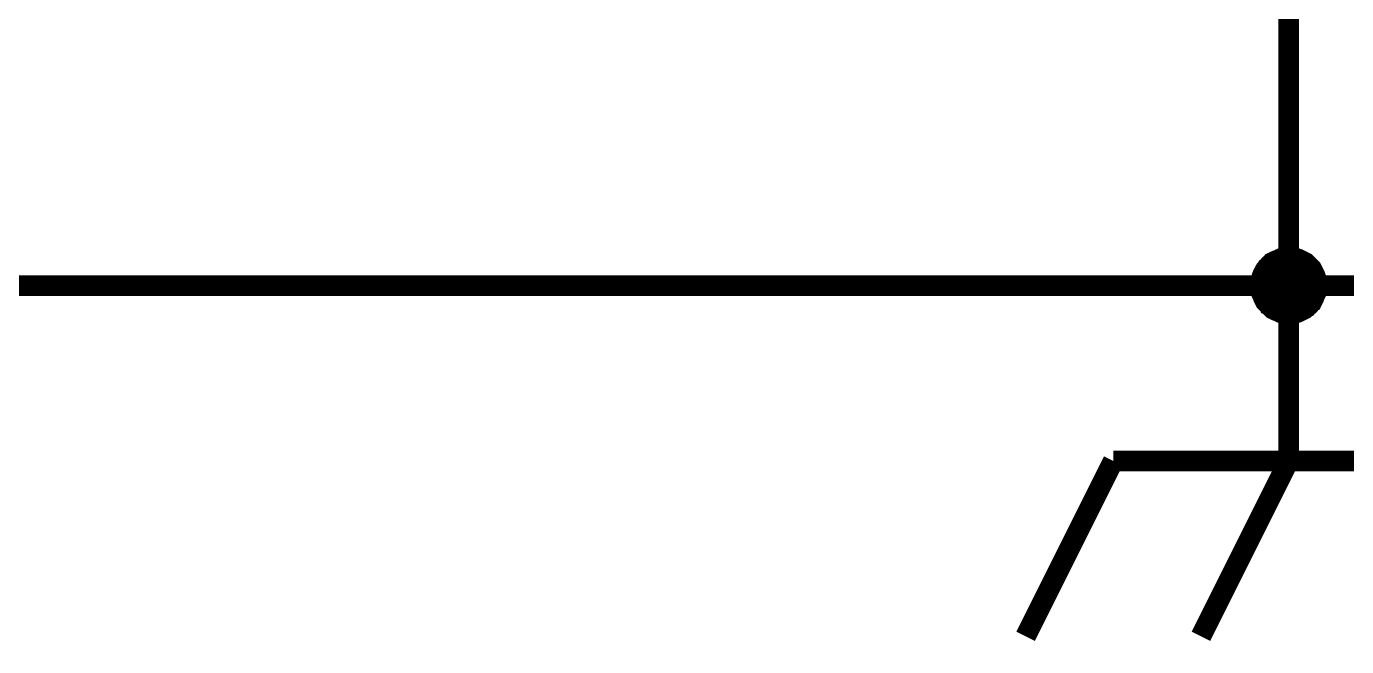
# Model space of a CAD drawing. Header units: millimetres. Extents: x 0 to 594, y 0 to 420.
# Drawn here: x 292.5 to 311.62, y 188.16 to 197.15 of the extents above; entities that cross this region are included whole.
import ezdxf

# ---------------------------------------------------------------- set-up
doc = ezdxf.new("R2010")
doc.units = ezdxf.units.MM
doc.layers.add('Sheet', color=255, linetype='Continuous')

msp = doc.modelspace()

# ---------------------------------------------------------------- linework, layer by layer
at = {"layer": 'Sheet', "color": 0}
for points, const_width in [([(306.779, 202.39), (310.779, 202.39), (310.779, 193.394), (272.786, 193.394), (272.786, 207.396)], 0.3), ([(310.779, 193.394), (317.785, 193.394), (317.785, 203.893)], 0.3), ([(310.271, 193.394), (310.271, 193.426), (310.271, 193.447), (310.282, 193.468), (310.282, 193.5), (310.292, 193.521), (310.292, 193.542), (310.303, 193.574), (310.313, 193.595), (310.324, 193.617), (310.335, 193.638), (310.345, 193.659), (310.356, 193.68), (310.377, 193.701), (310.387, 193.722), (310.409, 193.733), (310.419, 193.754), (310.44, 193.775), (310.462, 193.786), (310.472, 193.807), (310.493, 193.818), (310.514, 193.828), (310.536, 193.839), (310.557, 193.849), (310.589, 193.86), (310.61, 193.871), (310.631, 193.881), (310.652, 193.892), (310.673, 193.892), (310.705, 193.892), (310.726, 193.902), (310.758, 193.902), (310.779, 193.902)], 0.0991), ([(310.271, 193.394), (310.271, 193.426), (310.271, 193.447), (310.282, 193.468), (310.282, 193.5), (310.292, 193.521), (310.292, 193.542), (310.303, 193.574), (310.313, 193.595), (310.324, 193.617), (310.335, 193.638), (310.345, 193.659), (310.356, 193.68), (310.377, 193.701), (310.387, 193.722), (310.409, 193.733), (310.419, 193.754), (310.44, 193.775), (310.462, 193.786), (310.472, 193.807), (310.493, 193.818), (310.514, 193.828), (310.536, 193.839), (310.557, 193.849), (310.589, 193.86), (310.61, 193.871), (310.631, 193.881), (310.652, 193.892), (310.673, 193.892), (310.705, 193.892), (310.726, 193.902), (310.758, 193.902), (310.779, 193.902)], 0.0991), ([(310.271, 193.394), (310.271, 193.426), (310.271, 193.447), (310.282, 193.468), (310.282, 193.5), (310.292, 193.521), (310.292, 193.542), (310.303, 193.574), (310.313, 193.595), (310.324, 193.617), (310.335, 193.638), (310.345, 193.659), (310.356, 193.68), (310.377, 193.701), (310.387, 193.722), (310.409, 193.733), (310.419, 193.754), (310.44, 193.775), (310.462, 193.786), (310.472, 193.807), (310.493, 193.818), (310.514, 193.828), (310.536, 193.839), (310.557, 193.849), (310.589, 193.86), (310.61, 193.871), (310.631, 193.881), (310.652, 193.892), (310.673, 193.892), (310.705, 193.892), (310.726, 193.902), (310.758, 193.902), (310.779, 193.902)], 0.0991), ([(310.271, 193.394), (310.271, 193.426), (310.271, 193.447), (310.282, 193.468), (310.282, 193.5), (310.292, 193.521), (310.292, 193.542), (310.303, 193.574), (310.313, 193.595), (310.324, 193.617), (310.335, 193.638), (310.345, 193.659), (310.356, 193.68), (310.377, 193.701), (310.387, 193.722), (310.409, 193.733), (310.419, 193.754), (310.44, 193.775), (310.462, 193.786), (310.472, 193.807), (310.493, 193.818), (310.514, 193.828), (310.536, 193.839), (310.557, 193.849), (310.589, 193.86), (310.61, 193.871), (310.631, 193.881), (310.652, 193.892), (310.673, 193.892), (310.705, 193.892), (310.726, 193.902), (310.758, 193.902), (310.779, 193.902)], 0.0991), ([(310.271, 193.394), (310.271, 193.426), (310.271, 193.447), (310.282, 193.468), (310.282, 193.5), (310.292, 193.521), (310.292, 193.542), (310.303, 193.574), (310.313, 193.595), (310.324, 193.617), (310.335, 193.638), (310.345, 193.659), (310.356, 193.68), (310.377, 193.701), (310.387, 193.722), (310.409, 193.733), (310.419, 193.754), (310.44, 193.775), (310.462, 193.786), (310.472, 193.807), (310.493, 193.818), (310.514, 193.828), (310.536, 193.839), (310.557, 193.849), (310.589, 193.86), (310.61, 193.871), (310.631, 193.881), (310.652, 193.892), (310.673, 193.892), (310.705, 193.892), (310.726, 193.902), (310.758, 193.902), (310.779, 193.902)], 0.0991), ([(310.271, 193.394), (310.271, 193.426), (310.271, 193.447), (310.282, 193.468), (310.282, 193.5), (310.292, 193.521), (310.292, 193.542), (310.303, 193.574), (310.313, 193.595), (310.324, 193.617), (310.335, 193.638), (310.345, 193.659), (310.356, 193.68), (310.377, 193.701), (310.387, 193.722), (310.409, 193.733), (310.419, 193.754), (310.44, 193.775), (310.462, 193.786), (310.472, 193.807), (310.493, 193.818), (310.514, 193.828), (310.536, 193.839), (310.557, 193.849), (310.589, 193.86), (310.61, 193.871), (310.631, 193.881), (310.652, 193.892), (310.673, 193.892), (310.705, 193.892), (310.726, 193.902), (310.758, 193.902), (310.779, 193.902)], 0.0991), ([(310.271, 193.394), (310.271, 193.426), (310.271, 193.447), (310.282, 193.468), (310.282, 193.5), (310.292, 193.521), (310.292, 193.542), (310.303, 193.574), (310.313, 193.595), (310.324, 193.617), (310.335, 193.638), (310.345, 193.659), (310.356, 193.68), (310.377, 193.701), (310.387, 193.722), (310.409, 193.733), (310.419, 193.754), (310.44, 193.775), (310.462, 193.786), (310.472, 193.807), (310.493, 193.818), (310.514, 193.828), (310.536, 193.839), (310.557, 193.849), (310.589, 193.86), (310.61, 193.871), (310.631, 193.881), (310.652, 193.892), (310.673, 193.892), (310.705, 193.892), (310.726, 193.902), (310.758, 193.902), (310.779, 193.902)], 0.0991), ([(310.271, 193.394), (310.271, 193.426), (310.271, 193.447), (310.282, 193.468), (310.282, 193.5), (310.292, 193.521), (310.292, 193.542), (310.303, 193.574), (310.313, 193.595), (310.324, 193.617), (310.335, 193.638), (310.345, 193.659), (310.356, 193.68), (310.377, 193.701), (310.387, 193.722), (310.409, 193.733), (310.419, 193.754), (310.44, 193.775), (310.462, 193.786), (310.472, 193.807), (310.493, 193.818), (310.514, 193.828), (310.536, 193.839), (310.557, 193.849), (310.589, 193.86), (310.61, 193.871), (310.631, 193.881), (310.652, 193.892), (310.673, 193.892), (310.705, 193.892), (310.726, 193.902), (310.758, 193.902), (310.779, 193.902)], 0.0991), ([(310.271, 193.394), (310.271, 193.426), (310.271, 193.447), (310.282, 193.468), (310.282, 193.5), (310.292, 193.521), (310.292, 193.542), (310.303, 193.574), (310.313, 193.595), (310.324, 193.617), (310.335, 193.638), (310.345, 193.659), (310.356, 193.68), (310.377, 193.701), (310.387, 193.722), (310.409, 193.733), (310.419, 193.754), (310.44, 193.775), (310.462, 193.786), (310.472, 193.807), (310.493, 193.818), (310.514, 193.828), (310.536, 193.839), (310.557, 193.849), (310.589, 193.86), (310.61, 193.871), (310.631, 193.881), (310.652, 193.892), (310.673, 193.892), (310.705, 193.892), (310.726, 193.902), (310.758, 193.902), (310.779, 193.902)], 0.0991), ([(310.271, 193.394), (310.271, 193.426), (310.271, 193.447), (310.282, 193.468), (310.282, 193.5), (310.292, 193.521), (310.292, 193.542), (310.303, 193.574), (310.313, 193.595), (310.324, 193.617), (310.335, 193.638), (310.345, 193.659), (310.356, 193.68), (310.377, 193.701), (310.387, 193.722), (310.409, 193.733), (310.419, 193.754), (310.44, 193.775), (310.462, 193.786), (310.472, 193.807), (310.493, 193.818), (310.514, 193.828), (310.536, 193.839), (310.557, 193.849), (310.589, 193.86), (310.61, 193.871), (310.631, 193.881), (310.652, 193.892), (310.673, 193.892), (310.705, 193.892), (310.726, 193.902), (310.758, 193.902), (310.779, 193.902)], 0.0991), ([(310.271, 193.394), (310.271, 193.426), (310.271, 193.447), (310.282, 193.468), (310.282, 193.5), (310.292, 193.521), (310.292, 193.542), (310.303, 193.574), (310.313, 193.595), (310.324, 193.617), (310.335, 193.638), (310.345, 193.659), (310.356, 193.68), (310.377, 193.701), (310.387, 193.722), (310.409, 193.733), (310.419, 193.754), (310.44, 193.775), (310.462, 193.786), (310.472, 193.807), (310.493, 193.818), (310.514, 193.828), (310.536, 193.839), (310.557, 193.849), (310.589, 193.86), (310.61, 193.871), (310.631, 193.881), (310.652, 193.892), (310.673, 193.892), (310.705, 193.892), (310.726, 193.902), (310.758, 193.902), (310.779, 193.902)], 0.0991), ([(310.271, 193.394), (310.271, 193.426), (310.271, 193.447), (310.282, 193.468), (310.282, 193.5), (310.292, 193.521), (310.292, 193.542), (310.303, 193.574), (310.313, 193.595), (310.324, 193.617), (310.335, 193.638), (310.345, 193.659), (310.356, 193.68), (310.377, 193.701), (310.387, 193.722), (310.409, 193.733), (310.419, 193.754), (310.44, 193.775), (310.462, 193.786), (310.472, 193.807), (310.493, 193.818), (310.514, 193.828), (310.536, 193.839), (310.557, 193.849), (310.589, 193.86), (310.61, 193.871), (310.631, 193.881), (310.652, 193.892), (310.673, 193.892), (310.705, 193.892), (310.726, 193.902), (310.758, 193.902), (310.779, 193.902)], 0.0991), ([(310.779, 193.902), (310.779, 193.902)], 0.0991), ([(310.779, 193.902), (310.811, 193.902), (310.832, 193.902), (310.853, 193.892), (310.885, 193.892), (310.906, 193.892), (310.927, 193.881), (310.959, 193.871), (310.98, 193.86), (311.001, 193.849), (311.022, 193.839), (311.044, 193.828), (311.065, 193.818), (311.086, 193.807), (311.107, 193.786), (311.118, 193.775), (311.139, 193.754), (311.16, 193.733), (311.171, 193.722), (311.192, 193.701), (311.202, 193.68), (311.213, 193.659), (311.223, 193.638), (311.234, 193.617), (311.245, 193.595), (311.255, 193.574), (311.266, 193.542), (311.276, 193.521), (311.276, 193.5), (311.276, 193.468), (311.287, 193.447), (311.287, 193.426), (311.287, 193.394)], 0.0991), ([(310.779, 193.902), (310.779, 193.902)], 0.0991), ([(310.779, 193.902), (310.811, 193.902), (310.832, 193.902), (310.853, 193.892), (310.885, 193.892), (310.906, 193.892), (310.927, 193.881), (310.959, 193.871), (310.98, 193.86), (311.001, 193.849), (311.022, 193.839), (311.044, 193.828), (311.065, 193.818), (311.086, 193.807), (311.107, 193.786), (311.118, 193.775), (311.139, 193.754), (311.16, 193.733), (311.171, 193.722), (311.192, 193.701), (311.202, 193.68), (311.213, 193.659), (311.223, 193.638), (311.234, 193.617), (311.245, 193.595), (311.255, 193.574), (311.266, 193.542), (311.276, 193.521), (311.276, 193.5), (311.276, 193.468), (311.287, 193.447), (311.287, 193.426), (311.287, 193.394)], 0.0991), ([(310.779, 193.902), (310.779, 193.902)], 0.0991), ([(310.779, 193.902), (310.811, 193.902), (310.832, 193.902), (310.853, 193.892), (310.885, 193.892), (310.906, 193.892), (310.927, 193.881), (310.959, 193.871), (310.98, 193.86), (311.001, 193.849), (311.022, 193.839), (311.044, 193.828), (311.065, 193.818), (311.086, 193.807), (311.107, 193.786), (311.118, 193.775), (311.139, 193.754), (311.16, 193.733), (311.171, 193.722), (311.192, 193.701), (311.202, 193.68), (311.213, 193.659), (311.223, 193.638), (311.234, 193.617), (311.245, 193.595), (311.255, 193.574), (311.266, 193.542), (311.276, 193.521), (311.276, 193.5), (311.276, 193.468), (311.287, 193.447), (311.287, 193.426), (311.287, 193.394)], 0.0991), ([(310.779, 193.902), (310.779, 193.902)], 0.0991), ([(310.779, 193.902), (310.811, 193.902), (310.832, 193.902), (310.853, 193.892), (310.885, 193.892), (310.906, 193.892), (310.927, 193.881), (310.959, 193.871), (310.98, 193.86), (311.001, 193.849), (311.022, 193.839), (311.044, 193.828), (311.065, 193.818), (311.086, 193.807), (311.107, 193.786), (311.118, 193.775), (311.139, 193.754), (311.16, 193.733), (311.171, 193.722), (311.192, 193.701), (311.202, 193.68), (311.213, 193.659), (311.223, 193.638), (311.234, 193.617), (311.245, 193.595), (311.255, 193.574), (311.266, 193.542), (311.276, 193.521), (311.276, 193.5), (311.276, 193.468), (311.287, 193.447), (311.287, 193.426), (311.287, 193.394)], 0.0991), ([(310.779, 193.902), (310.779, 193.902)], 0.0991), ([(310.779, 193.902), (310.811, 193.902), (310.832, 193.902), (310.853, 193.892), (310.885, 193.892), (310.906, 193.892), (310.927, 193.881), (310.959, 193.871), (310.98, 193.86), (311.001, 193.849), (311.022, 193.839), (311.044, 193.828), (311.065, 193.818), (311.086, 193.807), (311.107, 193.786), (311.118, 193.775), (311.139, 193.754), (311.16, 193.733), (311.171, 193.722), (311.192, 193.701), (311.202, 193.68), (311.213, 193.659), (311.223, 193.638), (311.234, 193.617), (311.245, 193.595), (311.255, 193.574), (311.266, 193.542), (311.276, 193.521), (311.276, 193.5), (311.276, 193.468), (311.287, 193.447), (311.287, 193.426), (311.287, 193.394)], 0.0991), ([(310.779, 193.902), (310.779, 193.902)], 0.0991), ([(310.779, 193.902), (310.811, 193.902), (310.832, 193.902), (310.853, 193.892), (310.885, 193.892), (310.906, 193.892), (310.927, 193.881), (310.959, 193.871), (310.98, 193.86), (311.001, 193.849), (311.022, 193.839), (311.044, 193.828), (311.065, 193.818), (311.086, 193.807), (311.107, 193.786), (311.118, 193.775), (311.139, 193.754), (311.16, 193.733), (311.171, 193.722), (311.192, 193.701), (311.202, 193.68), (311.213, 193.659), (311.223, 193.638), (311.234, 193.617), (311.245, 193.595), (311.255, 193.574), (311.266, 193.542), (311.276, 193.521), (311.276, 193.5), (311.276, 193.468), (311.287, 193.447), (311.287, 193.426), (311.287, 193.394)], 0.0991), ([(310.779, 193.902), (310.779, 193.902)], 0.0991), ([(310.779, 193.902), (310.811, 193.902), (310.832, 193.902), (310.853, 193.892), (310.885, 193.892), (310.906, 193.892), (310.927, 193.881), (310.959, 193.871), (310.98, 193.86), (311.001, 193.849), (311.022, 193.839), (311.044, 193.828), (311.065, 193.818), (311.086, 193.807), (311.107, 193.786), (311.118, 193.775), (311.139, 193.754), (311.16, 193.733), (311.171, 193.722), (311.192, 193.701), (311.202, 193.68), (311.213, 193.659), (311.223, 193.638), (311.234, 193.617), (311.245, 193.595), (311.255, 193.574), (311.266, 193.542), (311.276, 193.521), (311.276, 193.5), (311.276, 193.468), (311.287, 193.447), (311.287, 193.426), (311.287, 193.394)], 0.0991), ([(310.779, 193.902), (310.779, 193.902)], 0.0991), ([(310.779, 193.902), (310.811, 193.902), (310.832, 193.902), (310.853, 193.892), (310.885, 193.892), (310.906, 193.892), (310.927, 193.881), (310.959, 193.871), (310.98, 193.86), (311.001, 193.849), (311.022, 193.839), (311.044, 193.828), (311.065, 193.818), (311.086, 193.807), (311.107, 193.786), (311.118, 193.775), (311.139, 193.754), (311.16, 193.733), (311.171, 193.722), (311.192, 193.701), (311.202, 193.68), (311.213, 193.659), (311.223, 193.638), (311.234, 193.617), (311.245, 193.595), (311.255, 193.574), (311.266, 193.542), (311.276, 193.521), (311.276, 193.5), (311.276, 193.468), (311.287, 193.447), (311.287, 193.426), (311.287, 193.394)], 0.0991), ([(310.779, 193.902), (310.779, 193.902)], 0.0991), ([(310.779, 193.902), (310.811, 193.902), (310.832, 193.902), (310.853, 193.892), (310.885, 193.892), (310.906, 193.892), (310.927, 193.881), (310.959, 193.871), (310.98, 193.86), (311.001, 193.849), (311.022, 193.839), (311.044, 193.828), (311.065, 193.818), (311.086, 193.807), (311.107, 193.786), (311.118, 193.775), (311.139, 193.754), (311.16, 193.733), (311.171, 193.722), (311.192, 193.701), (311.202, 193.68), (311.213, 193.659), (311.223, 193.638), (311.234, 193.617), (311.245, 193.595), (311.255, 193.574), (311.266, 193.542), (311.276, 193.521), (311.276, 193.5), (311.276, 193.468), (311.287, 193.447), (311.287, 193.426), (311.287, 193.394)], 0.0991), ([(310.779, 193.902), (310.779, 193.902)], 0.0991), ([(310.779, 193.902), (310.811, 193.902), (310.832, 193.902), (310.853, 193.892), (310.885, 193.892), (310.906, 193.892), (310.927, 193.881), (310.959, 193.871), (310.98, 193.86), (311.001, 193.849), (311.022, 193.839), (311.044, 193.828), (311.065, 193.818), (311.086, 193.807), (311.107, 193.786), (311.118, 193.775), (311.139, 193.754), (311.16, 193.733), (311.171, 193.722), (311.192, 193.701), (311.202, 193.68), (311.213, 193.659), (311.223, 193.638), (311.234, 193.617), (311.245, 193.595), (311.255, 193.574), (311.266, 193.542), (311.276, 193.521), (311.276, 193.5), (311.276, 193.468), (311.287, 193.447), (311.287, 193.426), (311.287, 193.394)], 0.0991), ([(310.779, 193.902), (310.779, 193.902)], 0.0991), ([(310.779, 193.902), (310.811, 193.902), (310.832, 193.902), (310.853, 193.892), (310.885, 193.892), (310.906, 193.892), (310.927, 193.881), (310.959, 193.871), (310.98, 193.86), (311.001, 193.849), (311.022, 193.839), (311.044, 193.828), (311.065, 193.818), (311.086, 193.807), (311.107, 193.786), (311.118, 193.775), (311.139, 193.754), (311.16, 193.733), (311.171, 193.722), (311.192, 193.701), (311.202, 193.68), (311.213, 193.659), (311.223, 193.638), (311.234, 193.617), (311.245, 193.595), (311.255, 193.574), (311.266, 193.542), (311.276, 193.521), (311.276, 193.5), (311.276, 193.468), (311.287, 193.447), (311.287, 193.426), (311.287, 193.394)], 0.0991), ([(310.779, 193.902), (310.779, 193.902)], 0.0991), ([(310.779, 193.902), (310.811, 193.902), (310.832, 193.902), (310.853, 193.892), (310.885, 193.892), (310.906, 193.892), (310.927, 193.881), (310.959, 193.871), (310.98, 193.86), (311.001, 193.849), (311.022, 193.839), (311.044, 193.828), (311.065, 193.818), (311.086, 193.807), (311.107, 193.786), (311.118, 193.775), (311.139, 193.754), (311.16, 193.733), (311.171, 193.722), (311.192, 193.701), (311.202, 193.68), (311.213, 193.659), (311.223, 193.638), (311.234, 193.617), (311.245, 193.595), (311.255, 193.574), (311.266, 193.542), (311.276, 193.521), (311.276, 193.5), (311.276, 193.468), (311.287, 193.447), (311.287, 193.426), (311.287, 193.394)], 0.0991), ([(310.779, 193.394), (310.779, 190.854)], 0.3), ([(310.779, 192.886), (310.758, 192.886), (310.726, 192.886), (310.705, 192.897), (310.673, 192.897), (310.652, 192.907), (310.631, 192.907), (310.61, 192.918), (310.589, 192.929), (310.557, 192.939), (310.536, 192.95), (310.514, 192.96), (310.493, 192.971), (310.472, 192.992), (310.462, 193.003), (310.44, 193.024), (310.419, 193.034), (310.409, 193.056), (310.387, 193.077), (310.377, 193.087), (310.356, 193.109), (310.345, 193.13), (310.335, 193.151), (310.324, 193.172), (310.313, 193.204), (310.303, 193.225), (310.292, 193.246), (310.292, 193.267), (310.282, 193.288), (310.282, 193.32), (310.271, 193.341), (310.271, 193.373), (310.271, 193.394)], 0.0991), ([(310.271, 193.394), (310.271, 193.394)], 0.0991), ([(310.779, 192.886), (310.758, 192.886), (310.726, 192.886), (310.705, 192.897), (310.673, 192.897), (310.652, 192.907), (310.631, 192.907), (310.61, 192.918), (310.589, 192.929), (310.557, 192.939), (310.536, 192.95), (310.514, 192.96), (310.493, 192.971), (310.472, 192.992), (310.462, 193.003), (310.44, 193.024), (310.419, 193.034), (310.409, 193.056), (310.387, 193.077), (310.377, 193.087), (310.356, 193.109), (310.345, 193.13), (310.335, 193.151), (310.324, 193.172), (310.313, 193.204), (310.303, 193.225), (310.292, 193.246), (310.292, 193.267), (310.282, 193.288), (310.282, 193.32), (310.271, 193.341), (310.271, 193.373), (310.271, 193.394)], 0.0991), ([(310.271, 193.394), (310.271, 193.394)], 0.0991), ([(310.779, 192.886), (310.758, 192.886), (310.726, 192.886), (310.705, 192.897), (310.673, 192.897), (310.652, 192.907), (310.631, 192.907), (310.61, 192.918), (310.589, 192.929), (310.557, 192.939), (310.536, 192.95), (310.514, 192.96), (310.493, 192.971), (310.472, 192.992), (310.462, 193.003), (310.44, 193.024), (310.419, 193.034), (310.409, 193.056), (310.387, 193.077), (310.377, 193.087), (310.356, 193.109), (310.345, 193.13), (310.335, 193.151), (310.324, 193.172), (310.313, 193.204), (310.303, 193.225), (310.292, 193.246), (310.292, 193.267), (310.282, 193.288), (310.282, 193.32), (310.271, 193.341), (310.271, 193.373), (310.271, 193.394)], 0.0991), ([(310.271, 193.394), (310.271, 193.394)], 0.0991), ([(310.779, 192.886), (310.758, 192.886), (310.726, 192.886), (310.705, 192.897), (310.673, 192.897), (310.652, 192.907), (310.631, 192.907), (310.61, 192.918), (310.589, 192.929), (310.557, 192.939), (310.536, 192.95), (310.514, 192.96), (310.493, 192.971), (310.472, 192.992), (310.462, 193.003), (310.44, 193.024), (310.419, 193.034), (310.409, 193.056), (310.387, 193.077), (310.377, 193.087), (310.356, 193.109), (310.345, 193.13), (310.335, 193.151), (310.324, 193.172), (310.313, 193.204), (310.303, 193.225), (310.292, 193.246), (310.292, 193.267), (310.282, 193.288), (310.282, 193.32), (310.271, 193.341), (310.271, 193.373), (310.271, 193.394)], 0.0991), ([(310.271, 193.394), (310.271, 193.394)], 0.0991), ([(310.779, 192.886), (310.758, 192.886), (310.726, 192.886), (310.705, 192.897), (310.673, 192.897), (310.652, 192.907), (310.631, 192.907), (310.61, 192.918), (310.589, 192.929), (310.557, 192.939), (310.536, 192.95), (310.514, 192.96), (310.493, 192.971), (310.472, 192.992), (310.462, 193.003), (310.44, 193.024), (310.419, 193.034), (310.409, 193.056), (310.387, 193.077), (310.377, 193.087), (310.356, 193.109), (310.345, 193.13), (310.335, 193.151), (310.324, 193.172), (310.313, 193.204), (310.303, 193.225), (310.292, 193.246), (310.292, 193.267), (310.282, 193.288), (310.282, 193.32), (310.271, 193.341), (310.271, 193.373), (310.271, 193.394)], 0.0991), ([(310.271, 193.394), (310.271, 193.394)], 0.0991), ([(310.779, 192.886), (310.758, 192.886), (310.726, 192.886), (310.705, 192.897), (310.673, 192.897), (310.652, 192.907), (310.631, 192.907), (310.61, 192.918), (310.589, 192.929), (310.557, 192.939), (310.536, 192.95), (310.514, 192.96), (310.493, 192.971), (310.472, 192.992), (310.462, 193.003), (310.44, 193.024), (310.419, 193.034), (310.409, 193.056), (310.387, 193.077), (310.377, 193.087), (310.356, 193.109), (310.345, 193.13), (310.335, 193.151), (310.324, 193.172), (310.313, 193.204), (310.303, 193.225), (310.292, 193.246), (310.292, 193.267), (310.282, 193.288), (310.282, 193.32), (310.271, 193.341), (310.271, 193.373), (310.271, 193.394)], 0.0991), ([(310.271, 193.394), (310.271, 193.394)], 0.0991), ([(310.779, 192.886), (310.758, 192.886), (310.726, 192.886), (310.705, 192.897), (310.673, 192.897), (310.652, 192.907), (310.631, 192.907), (310.61, 192.918), (310.589, 192.929), (310.557, 192.939), (310.536, 192.95), (310.514, 192.96), (310.493, 192.971), (310.472, 192.992), (310.462, 193.003), (310.44, 193.024), (310.419, 193.034), (310.409, 193.056), (310.387, 193.077), (310.377, 193.087), (310.356, 193.109), (310.345, 193.13), (310.335, 193.151), (310.324, 193.172), (310.313, 193.204), (310.303, 193.225), (310.292, 193.246), (310.292, 193.267), (310.282, 193.288), (310.282, 193.32), (310.271, 193.341), (310.271, 193.373), (310.271, 193.394)], 0.0991), ([(310.271, 193.394), (310.271, 193.394)], 0.0991), ([(310.779, 192.886), (310.758, 192.886), (310.726, 192.886), (310.705, 192.897), (310.673, 192.897), (310.652, 192.907), (310.631, 192.907), (310.61, 192.918), (310.589, 192.929), (310.557, 192.939), (310.536, 192.95), (310.514, 192.96), (310.493, 192.971), (310.472, 192.992), (310.462, 193.003), (310.44, 193.024), (310.419, 193.034), (310.409, 193.056), (310.387, 193.077), (310.377, 193.087), (310.356, 193.109), (310.345, 193.13), (310.335, 193.151), (310.324, 193.172), (310.313, 193.204), (310.303, 193.225), (310.292, 193.246), (310.292, 193.267), (310.282, 193.288), (310.282, 193.32), (310.271, 193.341), (310.271, 193.373), (310.271, 193.394)], 0.0991), ([(310.271, 193.394), (310.271, 193.394)], 0.0991), ([(310.779, 192.886), (310.758, 192.886), (310.726, 192.886), (310.705, 192.897), (310.673, 192.897), (310.652, 192.907), (310.631, 192.907), (310.61, 192.918), (310.589, 192.929), (310.557, 192.939), (310.536, 192.95), (310.514, 192.96), (310.493, 192.971), (310.472, 192.992), (310.462, 193.003), (310.44, 193.024), (310.419, 193.034), (310.409, 193.056), (310.387, 193.077), (310.377, 193.087), (310.356, 193.109), (310.345, 193.13), (310.335, 193.151), (310.324, 193.172), (310.313, 193.204), (310.303, 193.225), (310.292, 193.246), (310.292, 193.267), (310.282, 193.288), (310.282, 193.32), (310.271, 193.341), (310.271, 193.373), (310.271, 193.394)], 0.0991), ([(310.271, 193.394), (310.271, 193.394)], 0.0991), ([(310.779, 192.886), (310.758, 192.886), (310.726, 192.886), (310.705, 192.897), (310.673, 192.897), (310.652, 192.907), (310.631, 192.907), (310.61, 192.918), (310.589, 192.929), (310.557, 192.939), (310.536, 192.95), (310.514, 192.96), (310.493, 192.971), (310.472, 192.992), (310.462, 193.003), (310.44, 193.024), (310.419, 193.034), (310.409, 193.056), (310.387, 193.077), (310.377, 193.087), (310.356, 193.109), (310.345, 193.13), (310.335, 193.151), (310.324, 193.172), (310.313, 193.204), (310.303, 193.225), (310.292, 193.246), (310.292, 193.267), (310.282, 193.288), (310.282, 193.32), (310.271, 193.341), (310.271, 193.373), (310.271, 193.394)], 0.0991), ([(310.271, 193.394), (310.271, 193.394)], 0.0991), ([(310.779, 192.886), (310.758, 192.886), (310.726, 192.886), (310.705, 192.897), (310.673, 192.897), (310.652, 192.907), (310.631, 192.907), (310.61, 192.918), (310.589, 192.929), (310.557, 192.939), (310.536, 192.95), (310.514, 192.96), (310.493, 192.971), (310.472, 192.992), (310.462, 193.003), (310.44, 193.024), (310.419, 193.034), (310.409, 193.056), (310.387, 193.077), (310.377, 193.087), (310.356, 193.109), (310.345, 193.13), (310.335, 193.151), (310.324, 193.172), (310.313, 193.204), (310.303, 193.225), (310.292, 193.246), (310.292, 193.267), (310.282, 193.288), (310.282, 193.32), (310.271, 193.341), (310.271, 193.373), (310.271, 193.394)], 0.0991), ([(310.271, 193.394), (310.271, 193.394)], 0.0991), ([(310.779, 192.886), (310.758, 192.886), (310.726, 192.886), (310.705, 192.897), (310.673, 192.897), (310.652, 192.907), (310.631, 192.907), (310.61, 192.918), (310.589, 192.929), (310.557, 192.939), (310.536, 192.95), (310.514, 192.96), (310.493, 192.971), (310.472, 192.992), (310.462, 193.003), (310.44, 193.024), (310.419, 193.034), (310.409, 193.056), (310.387, 193.077), (310.377, 193.087), (310.356, 193.109), (310.345, 193.13), (310.335, 193.151), (310.324, 193.172), (310.313, 193.204), (310.303, 193.225), (310.292, 193.246), (310.292, 193.267), (310.282, 193.288), (310.282, 193.32), (310.271, 193.341), (310.271, 193.373), (310.271, 193.394)], 0.0991), ([(310.271, 193.394), (310.271, 193.394)], 0.0991), ([(311.287, 193.394), (311.287, 193.373), (311.287, 193.341), (311.276, 193.32), (311.276, 193.288), (311.276, 193.267), (311.266, 193.246), (311.255, 193.225), (311.245, 193.204), (311.234, 193.172), (311.223, 193.151), (311.213, 193.13), (311.202, 193.109), (311.192, 193.087), (311.171, 193.077), (311.16, 193.056), (311.139, 193.034), (311.118, 193.024), (311.107, 193.003), (311.086, 192.992), (311.065, 192.971), (311.044, 192.96), (311.022, 192.95), (311.001, 192.939), (310.98, 192.929), (310.959, 192.918), (310.927, 192.907), (310.906, 192.907), (310.885, 192.897), (310.853, 192.897), (310.832, 192.886), (310.811, 192.886), (310.779, 192.886)], 0.0991), ([(311.287, 193.394), (311.287, 193.373), (311.287, 193.341), (311.276, 193.32), (311.276, 193.288), (311.276, 193.267), (311.266, 193.246), (311.255, 193.225), (311.245, 193.204), (311.234, 193.172), (311.223, 193.151), (311.213, 193.13), (311.202, 193.109), (311.192, 193.087), (311.171, 193.077), (311.16, 193.056), (311.139, 193.034), (311.118, 193.024), (311.107, 193.003), (311.086, 192.992), (311.065, 192.971), (311.044, 192.96), (311.022, 192.95), (311.001, 192.939), (310.98, 192.929), (310.959, 192.918), (310.927, 192.907), (310.906, 192.907), (310.885, 192.897), (310.853, 192.897), (310.832, 192.886), (310.811, 192.886), (310.779, 192.886)], 0.0991), ([(311.287, 193.394), (311.287, 193.373), (311.287, 193.341), (311.276, 193.32), (311.276, 193.288), (311.276, 193.267), (311.266, 193.246), (311.255, 193.225), (311.245, 193.204), (311.234, 193.172), (311.223, 193.151), (311.213, 193.13), (311.202, 193.109), (311.192, 193.087), (311.171, 193.077), (311.16, 193.056), (311.139, 193.034), (311.118, 193.024), (311.107, 193.003), (311.086, 192.992), (311.065, 192.971), (311.044, 192.96), (311.022, 192.95), (311.001, 192.939), (310.98, 192.929), (310.959, 192.918), (310.927, 192.907), (310.906, 192.907), (310.885, 192.897), (310.853, 192.897), (310.832, 192.886), (310.811, 192.886), (310.779, 192.886)], 0.0991), ([(311.287, 193.394), (311.287, 193.373), (311.287, 193.341), (311.276, 193.32), (311.276, 193.288), (311.276, 193.267), (311.266, 193.246), (311.255, 193.225), (311.245, 193.204), (311.234, 193.172), (311.223, 193.151), (311.213, 193.13), (311.202, 193.109), (311.192, 193.087), (311.171, 193.077), (311.16, 193.056), (311.139, 193.034), (311.118, 193.024), (311.107, 193.003), (311.086, 192.992), (311.065, 192.971), (311.044, 192.96), (311.022, 192.95), (311.001, 192.939), (310.98, 192.929), (310.959, 192.918), (310.927, 192.907), (310.906, 192.907), (310.885, 192.897), (310.853, 192.897), (310.832, 192.886), (310.811, 192.886), (310.779, 192.886)], 0.0991), ([(311.287, 193.394), (311.287, 193.373), (311.287, 193.341), (311.276, 193.32), (311.276, 193.288), (311.276, 193.267), (311.266, 193.246), (311.255, 193.225), (311.245, 193.204), (311.234, 193.172), (311.223, 193.151), (311.213, 193.13), (311.202, 193.109), (311.192, 193.087), (311.171, 193.077), (311.16, 193.056), (311.139, 193.034), (311.118, 193.024), (311.107, 193.003), (311.086, 192.992), (311.065, 192.971), (311.044, 192.96), (311.022, 192.95), (311.001, 192.939), (310.98, 192.929), (310.959, 192.918), (310.927, 192.907), (310.906, 192.907), (310.885, 192.897), (310.853, 192.897), (310.832, 192.886), (310.811, 192.886), (310.779, 192.886)], 0.0991), ([(311.287, 193.394), (311.287, 193.373), (311.287, 193.341), (311.276, 193.32), (311.276, 193.288), (311.276, 193.267), (311.266, 193.246), (311.255, 193.225), (311.245, 193.204), (311.234, 193.172), (311.223, 193.151), (311.213, 193.13), (311.202, 193.109), (311.192, 193.087), (311.171, 193.077), (311.16, 193.056), (311.139, 193.034), (311.118, 193.024), (311.107, 193.003), (311.086, 192.992), (311.065, 192.971), (311.044, 192.96), (311.022, 192.95), (311.001, 192.939), (310.98, 192.929), (310.959, 192.918), (310.927, 192.907), (310.906, 192.907), (310.885, 192.897), (310.853, 192.897), (310.832, 192.886), (310.811, 192.886), (310.779, 192.886)], 0.0991), ([(311.287, 193.394), (311.287, 193.373), (311.287, 193.341), (311.276, 193.32), (311.276, 193.288), (311.276, 193.267), (311.266, 193.246), (311.255, 193.225), (311.245, 193.204), (311.234, 193.172), (311.223, 193.151), (311.213, 193.13), (311.202, 193.109), (311.192, 193.087), (311.171, 193.077), (311.16, 193.056), (311.139, 193.034), (311.118, 193.024), (311.107, 193.003), (311.086, 192.992), (311.065, 192.971), (311.044, 192.96), (311.022, 192.95), (311.001, 192.939), (310.98, 192.929), (310.959, 192.918), (310.927, 192.907), (310.906, 192.907), (310.885, 192.897), (310.853, 192.897), (310.832, 192.886), (310.811, 192.886), (310.779, 192.886)], 0.0991), ([(311.287, 193.394), (311.287, 193.373), (311.287, 193.341), (311.276, 193.32), (311.276, 193.288), (311.276, 193.267), (311.266, 193.246), (311.255, 193.225), (311.245, 193.204), (311.234, 193.172), (311.223, 193.151), (311.213, 193.13), (311.202, 193.109), (311.192, 193.087), (311.171, 193.077), (311.16, 193.056), (311.139, 193.034), (311.118, 193.024), (311.107, 193.003), (311.086, 192.992), (311.065, 192.971), (311.044, 192.96), (311.022, 192.95), (311.001, 192.939), (310.98, 192.929), (310.959, 192.918), (310.927, 192.907), (310.906, 192.907), (310.885, 192.897), (310.853, 192.897), (310.832, 192.886), (310.811, 192.886), (310.779, 192.886)], 0.0991), ([(311.287, 193.394), (311.287, 193.373), (311.287, 193.341), (311.276, 193.32), (311.276, 193.288), (311.276, 193.267), (311.266, 193.246), (311.255, 193.225), (311.245, 193.204), (311.234, 193.172), (311.223, 193.151), (311.213, 193.13), (311.202, 193.109), (311.192, 193.087), (311.171, 193.077), (311.16, 193.056), (311.139, 193.034), (311.118, 193.024), (311.107, 193.003), (311.086, 192.992), (311.065, 192.971), (311.044, 192.96), (311.022, 192.95), (311.001, 192.939), (310.98, 192.929), (310.959, 192.918), (310.927, 192.907), (310.906, 192.907), (310.885, 192.897), (310.853, 192.897), (310.832, 192.886), (310.811, 192.886), (310.779, 192.886)], 0.0991), ([(311.287, 193.394), (311.287, 193.373), (311.287, 193.341), (311.276, 193.32), (311.276, 193.288), (311.276, 193.267), (311.266, 193.246), (311.255, 193.225), (311.245, 193.204), (311.234, 193.172), (311.223, 193.151), (311.213, 193.13), (311.202, 193.109), (311.192, 193.087), (311.171, 193.077), (311.16, 193.056), (311.139, 193.034), (311.118, 193.024), (311.107, 193.003), (311.086, 192.992), (311.065, 192.971), (311.044, 192.96), (311.022, 192.95), (311.001, 192.939), (310.98, 192.929), (310.959, 192.918), (310.927, 192.907), (310.906, 192.907), (310.885, 192.897), (310.853, 192.897), (310.832, 192.886), (310.811, 192.886), (310.779, 192.886)], 0.0991), ([(311.287, 193.394), (311.287, 193.373), (311.287, 193.341), (311.276, 193.32), (311.276, 193.288), (311.276, 193.267), (311.266, 193.246), (311.255, 193.225), (311.245, 193.204), (311.234, 193.172), (311.223, 193.151), (311.213, 193.13), (311.202, 193.109), (311.192, 193.087), (311.171, 193.077), (311.16, 193.056), (311.139, 193.034), (311.118, 193.024), (311.107, 193.003), (311.086, 192.992), (311.065, 192.971), (311.044, 192.96), (311.022, 192.95), (311.001, 192.939), (310.98, 192.929), (310.959, 192.918), (310.927, 192.907), (310.906, 192.907), (310.885, 192.897), (310.853, 192.897), (310.832, 192.886), (310.811, 192.886), (310.779, 192.886)], 0.0991), ([(311.287, 193.394), (311.287, 193.373), (311.287, 193.341), (311.276, 193.32), (311.276, 193.288), (311.276, 193.267), (311.266, 193.246), (311.255, 193.225), (311.245, 193.204), (311.234, 193.172), (311.223, 193.151), (311.213, 193.13), (311.202, 193.109), (311.192, 193.087), (311.171, 193.077), (311.16, 193.056), (311.139, 193.034), (311.118, 193.024), (311.107, 193.003), (311.086, 192.992), (311.065, 192.971), (311.044, 192.96), (311.022, 192.95), (311.001, 192.939), (310.98, 192.929), (310.959, 192.918), (310.927, 192.907), (310.906, 192.907), (310.885, 192.897), (310.853, 192.897), (310.832, 192.886), (310.811, 192.886), (310.779, 192.886)], 0.0991), ([(311.287, 193.394), (311.287, 193.394), (311.287, 193.394), (311.287, 193.394), (311.287, 193.394), (311.287, 193.394), (311.287, 193.394), (311.287, 193.394), (311.287, 193.394), (311.287, 193.394), (311.287, 193.394), (311.287, 193.394), (311.287, 193.394), (311.287, 193.394), (311.287, 193.394), (311.287, 193.394), (311.287, 193.394), (311.287, 193.394), (311.287, 193.394), (311.287, 193.394), (311.287, 193.394), (311.287, 193.394), (311.287, 193.394), (311.287, 193.394), (311.287, 193.394), (311.287, 193.394), (311.287, 193.394), (311.287, 193.394), (311.287, 193.394), (311.287, 193.394), (311.287, 193.394), (311.287, 193.394), (311.287, 193.394)], 0.0991), ([(311.287, 193.394), (311.287, 193.394)], 0.0991), ([(311.287, 193.394), (311.287, 193.394), (311.287, 193.394), (311.287, 193.394), (311.287, 193.394), (311.287, 193.394), (311.287, 193.394), (311.287, 193.394), (311.287, 193.394), (311.287, 193.394), (311.287, 193.394), (311.287, 193.394), (311.287, 193.394), (311.287, 193.394), (311.287, 193.394), (311.287, 193.394), (311.287, 193.394), (311.287, 193.394), (311.287, 193.394), (311.287, 193.394), (311.287, 193.394), (311.287, 193.394), (311.287, 193.394), (311.287, 193.394), (311.287, 193.394), (311.287, 193.394), (311.287, 193.394), (311.287, 193.394), (311.287, 193.394), (311.287, 193.394), (311.287, 193.394), (311.287, 193.394), (311.287, 193.394)], 0.0991), ([(311.287, 193.394), (311.287, 193.394)], 0.0991), ([(311.287, 193.394), (311.287, 193.394), (311.287, 193.394), (311.287, 193.394), (311.287, 193.394), (311.287, 193.394), (311.287, 193.394), (311.287, 193.394), (311.287, 193.394), (311.287, 193.394), (311.287, 193.394), (311.287, 193.394), (311.287, 193.394), (311.287, 193.394), (311.287, 193.394), (311.287, 193.394), (311.287, 193.394), (311.287, 193.394), (311.287, 193.394), (311.287, 193.394), (311.287, 193.394), (311.287, 193.394), (311.287, 193.394), (311.287, 193.394), (311.287, 193.394), (311.287, 193.394), (311.287, 193.394), (311.287, 193.394), (311.287, 193.394), (311.287, 193.394), (311.287, 193.394), (311.287, 193.394), (311.287, 193.394)], 0.0991), ([(311.287, 193.394), (311.287, 193.394)], 0.0991), ([(311.287, 193.394), (311.287, 193.394), (311.287, 193.394), (311.287, 193.394), (311.287, 193.394), (311.287, 193.394), (311.287, 193.394), (311.287, 193.394), (311.287, 193.394), (311.287, 193.394), (311.287, 193.394), (311.287, 193.394), (311.287, 193.394), (311.287, 193.394), (311.287, 193.394), (311.287, 193.394), (311.287, 193.394), (311.287, 193.394), (311.287, 193.394), (311.287, 193.394), (311.287, 193.394), (311.287, 193.394), (311.287, 193.394), (311.287, 193.394), (311.287, 193.394), (311.287, 193.394), (311.287, 193.394), (311.287, 193.394), (311.287, 193.394), (311.287, 193.394), (311.287, 193.394), (311.287, 193.394), (311.287, 193.394)], 0.0991), ([(311.287, 193.394), (311.287, 193.394)], 0.0991), ([(311.287, 193.394), (311.287, 193.394), (311.287, 193.394), (311.287, 193.394), (311.287, 193.394), (311.287, 193.394), (311.287, 193.394), (311.287, 193.394), (311.287, 193.394), (311.287, 193.394), (311.287, 193.394), (311.287, 193.394), (311.287, 193.394), (311.287, 193.394), (311.287, 193.394), (311.287, 193.394), (311.287, 193.394), (311.287, 193.394), (311.287, 193.394), (311.287, 193.394), (311.287, 193.394), (311.287, 193.394), (311.287, 193.394), (311.287, 193.394), (311.287, 193.394), (311.287, 193.394), (311.287, 193.394), (311.287, 193.394), (311.287, 193.394), (311.287, 193.394), (311.287, 193.394), (311.287, 193.394), (311.287, 193.394)], 0.0991), ([(311.287, 193.394), (311.287, 193.394)], 0.0991), ([(311.287, 193.394), (311.287, 193.394), (311.287, 193.394), (311.287, 193.394), (311.287, 193.394), (311.287, 193.394), (311.287, 193.394), (311.287, 193.394), (311.287, 193.394), (311.287, 193.394), (311.287, 193.394), (311.287, 193.394), (311.287, 193.394), (311.287, 193.394), (311.287, 193.394), (311.287, 193.394), (311.287, 193.394), (311.287, 193.394), (311.287, 193.394), (311.287, 193.394), (311.287, 193.394), (311.287, 193.394), (311.287, 193.394), (311.287, 193.394), (311.287, 193.394), (311.287, 193.394), (311.287, 193.394), (311.287, 193.394), (311.287, 193.394), (311.287, 193.394), (311.287, 193.394), (311.287, 193.394), (311.287, 193.394)], 0.0991), ([(311.287, 193.394), (311.287, 193.394)], 0.0991), ([(311.287, 193.394), (311.287, 193.394), (311.287, 193.394), (311.287, 193.394), (311.287, 193.394), (311.287, 193.394), (311.287, 193.394), (311.287, 193.394), (311.287, 193.394), (311.287, 193.394), (311.287, 193.394), (311.287, 193.394), (311.287, 193.394), (311.287, 193.394), (311.287, 193.394), (311.287, 193.394), (311.287, 193.394), (311.287, 193.394), (311.287, 193.394), (311.287, 193.394), (311.287, 193.394), (311.287, 193.394), (311.287, 193.394), (311.287, 193.394), (311.287, 193.394), (311.287, 193.394), (311.287, 193.394), (311.287, 193.394), (311.287, 193.394), (311.287, 193.394), (311.287, 193.394), (311.287, 193.394), (311.287, 193.394)], 0.0991), ([(311.287, 193.394), (311.287, 193.394)], 0.0991), ([(311.287, 193.394), (311.287, 193.394), (311.287, 193.394), (311.287, 193.394), (311.287, 193.394), (311.287, 193.394), (311.287, 193.394), (311.287, 193.394), (311.287, 193.394), (311.287, 193.394), (311.287, 193.394), (311.287, 193.394), (311.287, 193.394), (311.287, 193.394), (311.287, 193.394), (311.287, 193.394), (311.287, 193.394), (311.287, 193.394), (311.287, 193.394), (311.287, 193.394), (311.287, 193.394), (311.287, 193.394), (311.287, 193.394), (311.287, 193.394), (311.287, 193.394), (311.287, 193.394), (311.287, 193.394), (311.287, 193.394), (311.287, 193.394), (311.287, 193.394), (311.287, 193.394), (311.287, 193.394), (311.287, 193.394)], 0.0991), ([(311.287, 193.394), (311.287, 193.394)], 0.0991), ([(311.287, 193.394), (311.287, 193.394), (311.287, 193.394), (311.287, 193.394), (311.287, 193.394), (311.287, 193.394), (311.287, 193.394), (311.287, 193.394), (311.287, 193.394), (311.287, 193.394), (311.287, 193.394), (311.287, 193.394), (311.287, 193.394), (311.287, 193.394), (311.287, 193.394), (311.287, 193.394), (311.287, 193.394), (311.287, 193.394), (311.287, 193.394), (311.287, 193.394), (311.287, 193.394), (311.287, 193.394), (311.287, 193.394), (311.287, 193.394), (311.287, 193.394), (311.287, 193.394), (311.287, 193.394), (311.287, 193.394), (311.287, 193.394), (311.287, 193.394), (311.287, 193.394), (311.287, 193.394), (311.287, 193.394)], 0.0991), ([(311.287, 193.394), (311.287, 193.394)], 0.0991), ([(311.287, 193.394), (311.287, 193.394), (311.287, 193.394), (311.287, 193.394), (311.287, 193.394), (311.287, 193.394), (311.287, 193.394), (311.287, 193.394), (311.287, 193.394), (311.287, 193.394), (311.287, 193.394), (311.287, 193.394), (311.287, 193.394), (311.287, 193.394), (311.287, 193.394), (311.287, 193.394), (311.287, 193.394), (311.287, 193.394), (311.287, 193.394), (311.287, 193.394), (311.287, 193.394), (311.287, 193.394), (311.287, 193.394), (311.287, 193.394), (311.287, 193.394), (311.287, 193.394), (311.287, 193.394), (311.287, 193.394), (311.287, 193.394), (311.287, 193.394), (311.287, 193.394), (311.287, 193.394), (311.287, 193.394)], 0.0991), ([(311.287, 193.394), (311.287, 193.394)], 0.0991), ([(311.287, 193.394), (311.287, 193.394), (311.287, 193.394), (311.287, 193.394), (311.287, 193.394), (311.287, 193.394), (311.287, 193.394), (311.287, 193.394), (311.287, 193.394), (311.287, 193.394), (311.287, 193.394), (311.287, 193.394), (311.287, 193.394), (311.287, 193.394), (311.287, 193.394), (311.287, 193.394), (311.287, 193.394), (311.287, 193.394), (311.287, 193.394), (311.287, 193.394), (311.287, 193.394), (311.287, 193.394), (311.287, 193.394), (311.287, 193.394), (311.287, 193.394), (311.287, 193.394), (311.287, 193.394), (311.287, 193.394), (311.287, 193.394), (311.287, 193.394), (311.287, 193.394), (311.287, 193.394), (311.287, 193.394)], 0.0991), ([(311.287, 193.394), (311.287, 193.394)], 0.0991), ([(311.287, 193.394), (311.287, 193.394), (311.287, 193.394), (311.287, 193.394), (311.287, 193.394), (311.287, 193.394), (311.287, 193.394), (311.287, 193.394), (311.287, 193.394), (311.287, 193.394), (311.287, 193.394), (311.287, 193.394), (311.287, 193.394), (311.287, 193.394), (311.287, 193.394), (311.287, 193.394), (311.287, 193.394), (311.287, 193.394), (311.287, 193.394), (311.287, 193.394), (311.287, 193.394), (311.287, 193.394), (311.287, 193.394), (311.287, 193.394), (311.287, 193.394), (311.287, 193.394), (311.287, 193.394), (311.287, 193.394), (311.287, 193.394), (311.287, 193.394), (311.287, 193.394), (311.287, 193.394), (311.287, 193.394)], 0.0991), ([(311.287, 193.394), (311.287, 193.394)], 0.0991), ([(308.239, 190.854), (306.969, 188.314)], 0.3), ([(308.239, 190.854), (313.319, 190.854)], 0.3), ([(310.779, 190.854), (309.509, 188.314)], 0.3)]:
    msp.add_lwpolyline(points, dxfattribs=dict(at, const_width=const_width))
at = {"layer": 'Sheet', "color": 0, "const_width": 0.508}
msp.add_lwpolyline([(310.525, 193.4, 1), (311.033, 193.4, 1)], format="xyb", close=True, dxfattribs=at)

doc.saveas('drawing.dxf')
